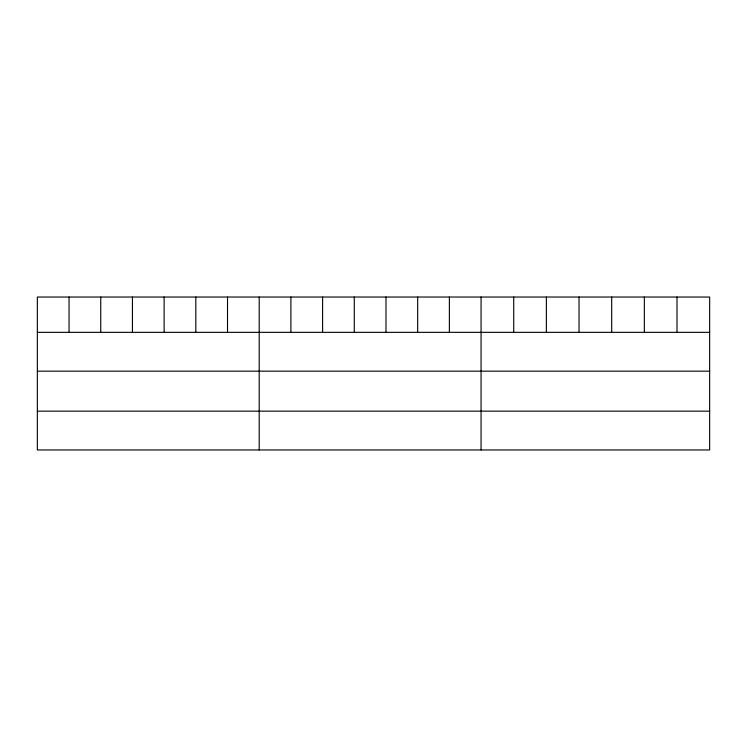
<?xml version="1.0" encoding="UTF-8"?>
<svg xmlns="http://www.w3.org/2000/svg" width="747" height="747" viewBox="0 0 747 747"><rect width="100%" height="100%" fill="white"/><g stroke="black" fill="none" stroke-linecap="round" stroke-linejoin="round"><path stroke-width="1.12" d="M709.65 332.35L709.65 449.965L37.35 449.965L37.35 297.035L709.65 297.035L709.65 332.35L37.35 332.35M37.35 371.166L709.65 371.166M37.35 411.158L709.65 411.158M676.997 297.035L676.997 332.35M644.344 297.035L644.344 332.35M611.69 297.035L611.69 332.35M579.028 297.035L579.028 332.35M546.374 297.035L546.374 332.35M513.721 297.035L513.721 332.35M481.068 297.035L481.068 449.965M449.377 297.035L449.377 332.35M417.676 297.035L417.676 332.35M385.984 297.035L385.984 332.35M354.293 297.035L354.293 332.35M322.601 297.035L322.601 332.35M290.9 297.035L290.9 332.35M259.209 297.035L259.209 449.965M227.518 297.035L227.518 332.35M195.817 297.035L195.817 332.35M164.125 297.035L164.125 332.35M132.434 297.035L132.434 332.35M100.742 297.035L100.742 332.35M69.041 297.035L69.041 332.35"/></g></svg>
